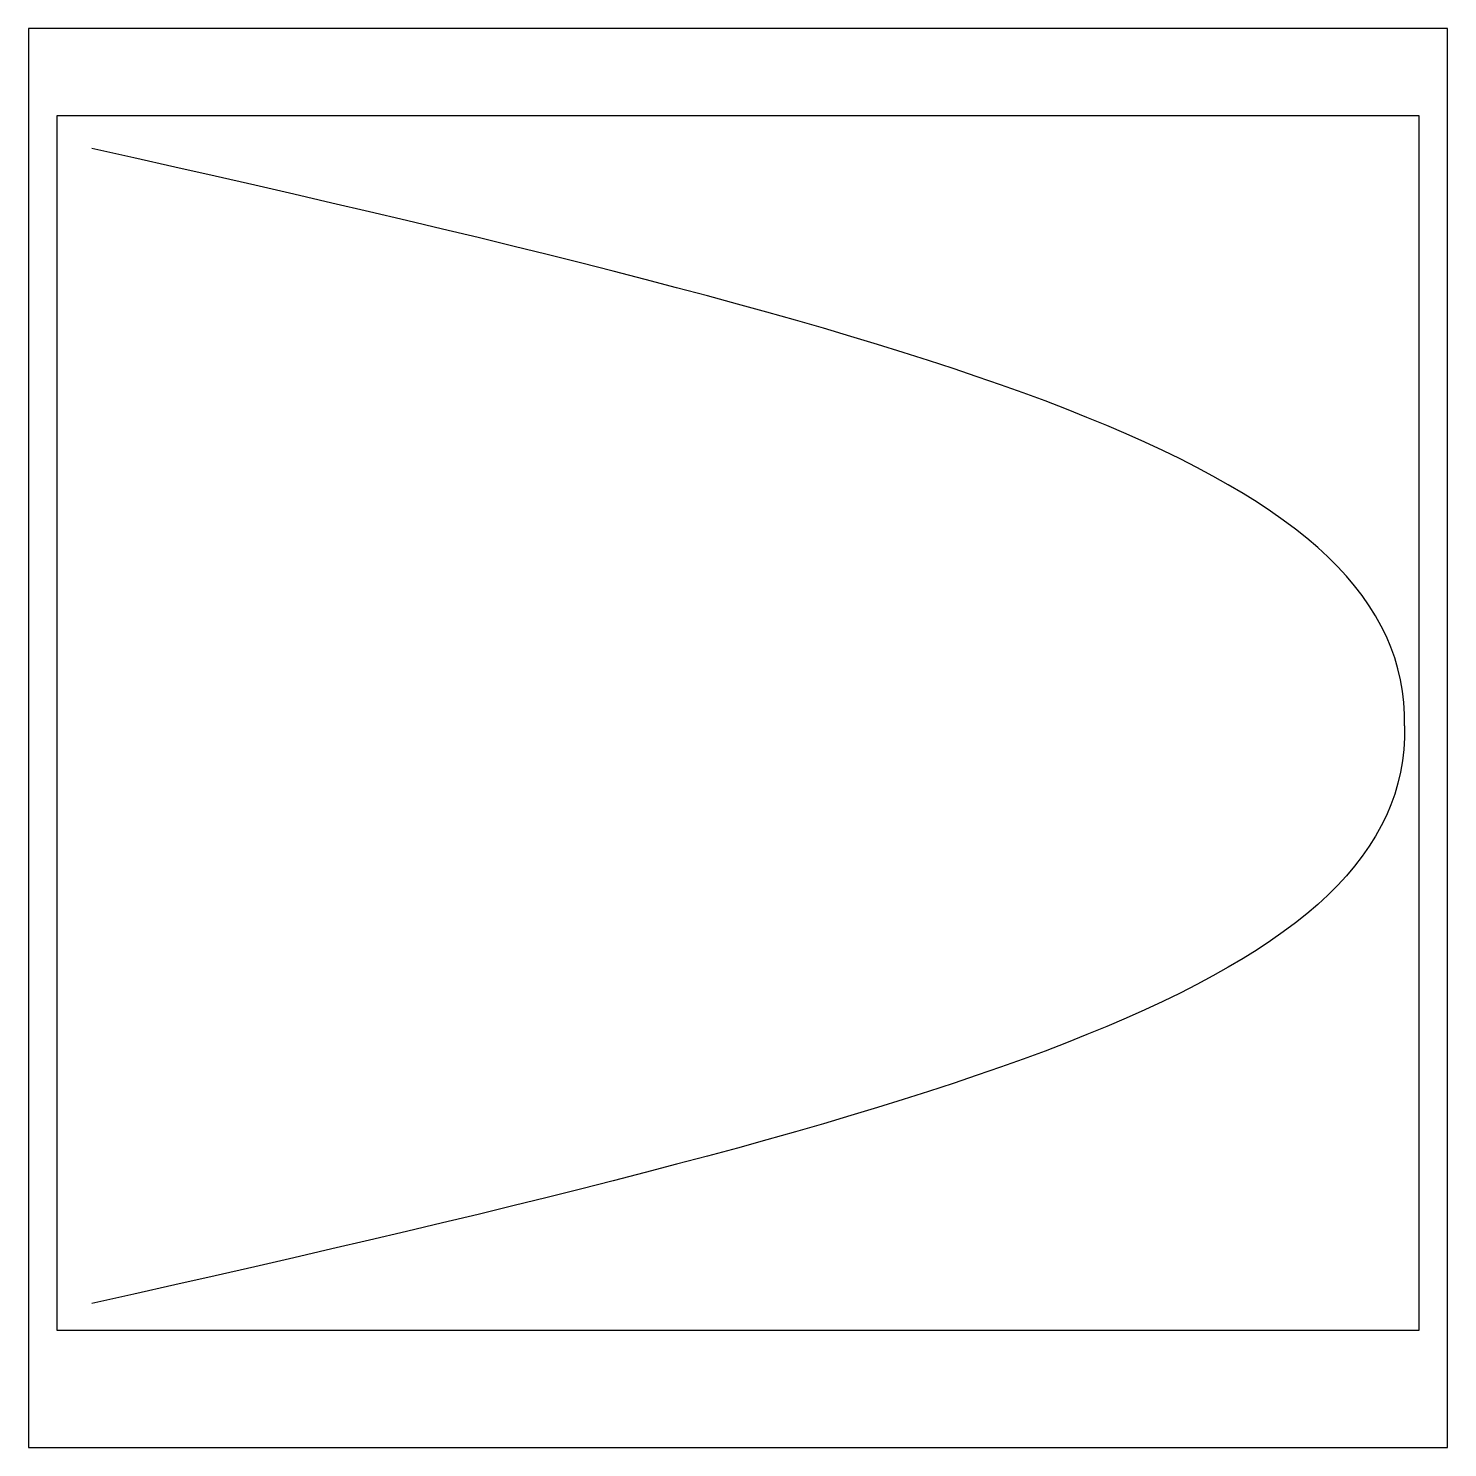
# Model space of a CAD drawing. Header units: millimetres. Extents: x 0 to 1000, y 0 to 1000.
import ezdxf

# ---------------------------------------------------------------- set-up
doc = ezdxf.new("R2010")
doc.units = ezdxf.units.MM
doc.layers.get('0').update_dxf_attribs({"color": 2})
doc.layers.add('1', color=1, linetype='Continuous')
doc.layers.add('2', color=7, linetype='Continuous')

msp = doc.modelspace()

# ---------------------------------------------------------------- linework, layer by layer
at = {"color": 2}
msp.add_lwpolyline([(0, 0), (1000, 0), (1000, 1000), (0, 1000)], close=True, dxfattribs=at)
at = {"layer": '1', "color": 1}
for p, q in [((980, 938.4), (20, 938.4)), ((20, 938.4), (20, 82.8)), ((980, 82.8), (980, 938.4)), ((20, 82.8), (980, 82.8))]:
    msp.add_line(p, q, dxfattribs=at)
at = {"layer": '2'}
for points in [[(969.6, 508.5), (973.3, 687.2), (677.6, 774), (44.8, 915.4)], [(969.6, 508.5), (973.3, 329.7), (677.6, 242.9), (44.8, 101.5)]]:
    msp.add_open_spline(points, degree=3, dxfattribs=at)

doc.saveas('drawing.dxf')
